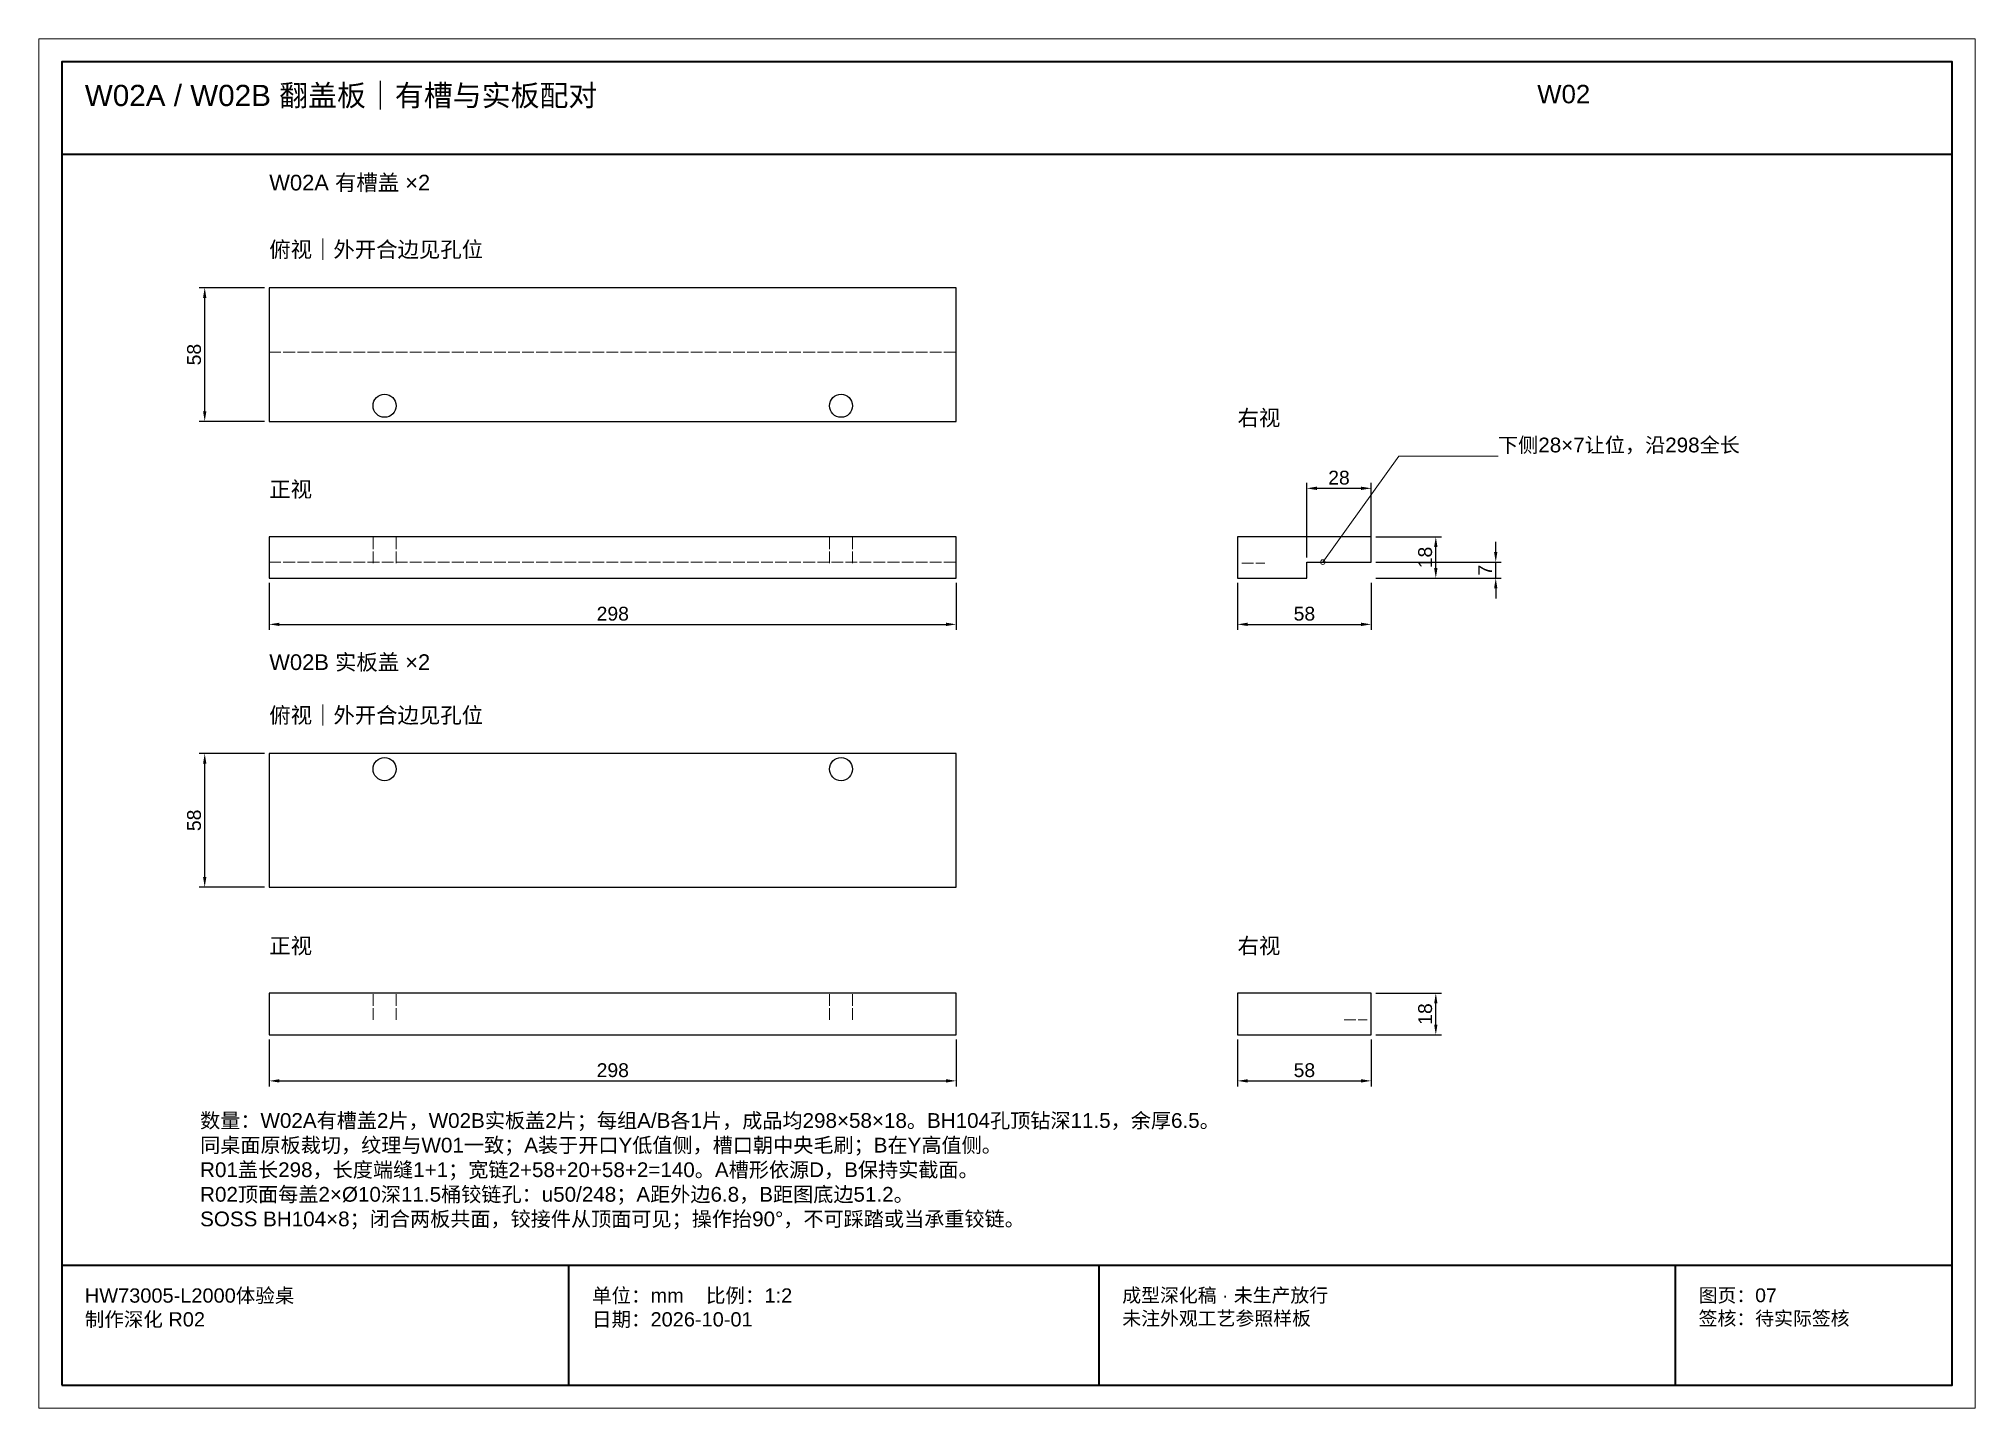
# Paper-space layout 'W02' of a CAD drawing. Header units: millimetres. Extents: x 0 to 420, y 0 to 297.
# The model-space entities are those that its viewports show. They can reach past a viewport. Long polylines and large blocks are cut down to what shows.
import ezdxf

# ---------------------------------------------------------------- set-up
doc = ezdxf.new("R2010")
doc.units = ezdxf.units.MM
doc.linetypes.add('DASHED', pattern=[1.524, 1.27, -0.254])
for name, color, linetype, lineweight in [('DIM', 7, 'Continuous', 13), ('FRAME', 7, 'Continuous', 35), ('HIDDEN', 8, 'DASHED', 13), ('NOTE', 7, 'Continuous', 18), ('OUTLINE', 7, 'Continuous', 25)]:
    doc.layers.add(name, color=color, linetype=linetype, lineweight=lineweight)
doc.styles.add('CN', font='Arial Unicode.ttf')
doc.dimstyles.new('D2', dxfattribs={"dimtxt": 6, "dimasz": 4.4, "dimexe": 2.4, "dimexo": 2, "dimgap": 1.6, "dimtad": 1, "dimdsep": 46, "dimtxsty": 'CN', "dimcen": 2.5, "dimclrd": 7, "dimclre": 7, "dimclrt": 7, "dimazin": 3, "dimtfac": 1, "dimtmove": 0, "dimatfit": 3})

msp = doc.modelspace()

# ---------------------------------------------------------------- linework, layer by layer
at = {"layer": 'DIM'}
msp.add_lwpolyline([(72557, 367), (72590, 413), (72633, 413)], dxfattribs=at)
msp.add_circle((72557, 367), 1, dxfattribs=at)
at = {"layer": 'FRAME'}
for p, q in [((72010, 544), (72830, 544)), ((72010, 62), (72830, 62)), ((72230, 10), (72230, 62)), ((72460, 10), (72460, 62)), ((72710, 10), (72710, 62))]:
    msp.add_line(p, q, dxfattribs=at)
msp.add_lwpolyline([(72010, 10), (72830, 10), (72830, 584), (72010, 584)], close=True, dxfattribs=at)
at = {"layer": 'HIDDEN'}
for p, q in [((72100, 458), (72398, 458)), ((72145, 366.5), (72145, 378)), ((72155, 366.5), (72155, 378)), ((72343, 366.5), (72343, 378)), ((72353, 366.5), (72353, 378)), ((72100, 367), (72398, 367)), ((72521.8, 366.5), (72531.8, 366.5)), ((72145, 168.5), (72145, 180)), ((72155, 168.5), (72155, 180)), ((72343, 168.5), (72343, 180)), ((72353, 168.5), (72353, 180)), ((72566.2, 168.5), (72576.2, 168.5))]:
    msp.add_line(p, q, dxfattribs=at)
at = {"layer": 'OUTLINE'}
for points in [[(72100, 428), (72398, 428), (72398, 486), (72100, 486)], [(72100, 360), (72398, 360), (72398, 378), (72100, 378)], [(72520, 360), (72550, 360), (72550, 367), (72578, 367), (72578, 378), (72520, 378)], [(72100, 226), (72398, 226), (72398, 284), (72100, 284)], [(72100, 162), (72398, 162), (72398, 180), (72100, 180)], [(72520, 162), (72578, 162), (72578, 180), (72520, 180)]]:
    msp.add_lwpolyline(points, close=True, dxfattribs=at)
for centre in [(72150, 434.8), (72348, 434.8), (72150, 277.2), (72348, 277.2)]:
    msp.add_circle(centre, 5, dxfattribs=at)

# ---------------------------------------------------------------- texts
at = {"layer": 'NOTE', "attachment_point": 1, "style": 'CN'}
for s, insert, char_height, width in [('W02A / W02B 翻盖板｜有槽与实板配对', (72020, 574), 9.2, 620), ('W02', (72650, 574), 8, 180), ('W02A 有槽盖 ×2', (72100, 535), 6.8, 220), ('俯视｜外开合边见孔位', (72100, 506), 6.8, 220), ('右视', (72520, 433), 6.8, 220), ('下侧28×7让位，沿298全长', (72633, 421), 6.4, 180), ('正视', (72100, 402), 6.8, 220), ('W02B 实板盖 ×2', (72100, 327), 6.8, 220), ('俯视｜外开合边见孔位', (72100, 304), 6.8, 220), ('正视', (72100, 204), 6.8, 220), ('右视', (72520, 204), 6.8, 220), ('数量：W02A有槽盖2片，W02B实板盖2片；每组A/B各1片，成品均298×58×18。BH104孔顶钻深11.5，余厚6.5。\\P同桌面原板裁切，纹理与W01一致；A装于开口Y低值侧，槽口朝中央毛刷；B在Y高值侧。\\PR01盖长298，长度端缝1+1；宽链2+58+20+58+2=140。A槽形依源D，B保持实截面。\\PR02顶面每盖2×Ø10深11.5桶铰链孔：u50/248；A距外边6.8，B距图底边51.2。\\PSOSS BH104×8；闭合两板共面，铰接件从顶面可见；操作抬90°，不可踩踏或当承重铰链。', (72070, 128), 6.4, 720), ('HW73005-L2000体验桌\\P制作深化 R02', (72020, 52), 6.2, 200), ('单位：mm    比例：1:2\\P日期：2026-10-01', (72240, 52), 6.2, 210), ('成型深化稿 · 未生产放行\\P未注外观工艺参照样板', (72470, 52), 6, 230), ('图页：07\\P签核：待实际签核', (72720, 52), 6, 110)]:
    msp.add_mtext(s, dxfattribs=dict(at, insert=insert, char_height=char_height, width=width))

# ---------------------------------------------------------------- dimensions: what is measured, and where the dimension line sits
at = {"layer": 'DIM'}
for base, p1, p2 in [((72072, 428), (72100, 428), (72100, 486)), ((72606, 360), (72578, 360), (72578, 378)), ((72632, 360), (72578, 360), (72578, 367)), ((72072, 226), (72100, 226), (72100, 284)), ((72606, 162), (72578, 162), (72578, 180))]:
    msp.add_linear_dim(base=base, p1=p1, p2=p2, angle=90, dimstyle='D2', dxfattribs=at).render()
for base, p1, p2 in [((72550, 399), (72550, 367), (72578, 367)), ((72100, 340), (72100, 360), (72398, 360)), ((72520, 340), (72520, 360), (72578, 360)), ((72100, 142), (72100, 162), (72398, 162)), ((72520, 142), (72520, 162), (72578, 162))]:
    msp.add_linear_dim(base=base, p1=p1, p2=p2, dimstyle='D2', dxfattribs=at).render()

psp = doc.layouts.new('W02')

# ---------------------------------------------------------------- viewports
at = {"layer": 'Defpoints'}
psp.add_viewport(center=(210, 148.5), size=(420, 297), view_center_point=(72420, 297), view_height=594, dxfattribs=at)

doc.saveas('drawing.dxf')
